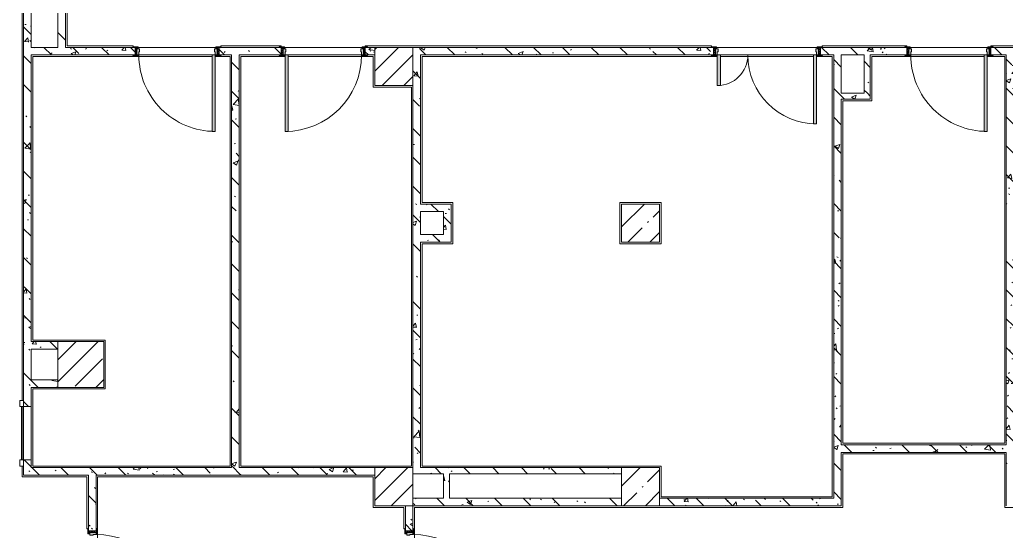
# Model space of a CAD drawing. Header units: millimetres. Extents: x 1322 to 199238, y -8553 to 29000.
# Drawn here: x 137888 to 150808, y 14818 to 21511 of the extents above; entities that cross this region are included whole.
import ezdxf

# ---------------------------------------------------------------- set-up
doc = ezdxf.new("R2010")
doc.units = ezdxf.units.MM
for name, color, linetype, lineweight, true_color in [('A-DOOR-5', 7, 'Continuous', 5, 0xe2e2e2), ('A-DOOR-6', 7, 'Continuous', 5, 0xaaaaaa), ('A-DOOR-FRAM-3', 7, 'Continuous', 5, 0xe2e2e2), ('A-DOOR-FRAM-4', 7, 'Continuous', 5, 0xaaaaaa), ('A-FLOR-2', 7, 'Continuous', 5, 0xaaaaaa), ('I-WALL-5', 7, 'Continuous', 5, 0x787878)]:
    doc.layers.add(name, color=color, linetype=linetype, lineweight=lineweight, true_color=true_color)
doc.layers.add('I-WALL-3', color=7, linetype='Continuous', lineweight=5)
doc.layers.add('S-COLS-1', color=7, linetype='Continuous', lineweight=5)
pattern_1 = [(135, (72227.77, 0), (-377.1708, -377.1708), [533.4, -88.9, 17.78, -88.9]), (135, (72227.77, 376.94), (-377.1708, -377.1708), []), (50, (72227.77, 0), (637.6445, -55.7866), [66.675, -733.425]), (355, (72227.8, 0), (-123.3494, 668.699), [53.34, -586.74]), (100.451, (72280.9, -4.65), (514.299, 612.908), [56.665, -623.315]), (46.184, (72227.8, 177.8), (948.7764, -147.15), [100.012, -1100.137]), (96.636, (72306.8, 165.5), (830.909, 865.997), [84.998, -934.973]), (351.184, (72227.8, 177.8), (830.918, 865.988), [80.01, -880.11]), (21, (72316.67, 133.35), (530.6506, -357.9283), [66.675, -733.425]), (326, (72316.7, 133.35), (216.308, 644.6585), [53.34, -586.74]), (71.451, (72360.9, 103.5), (746.9596, 286.7243), [56.665, -623.315]), (37.5, (72227.77, 0), (10.81053, 295.9426), [16.764, -562.864, 16.764, -578.866, -588.962]), (37.5, (72227.77, 0), (10.81053, 295.9426), [-1175.258, 16.764, -572.198]), (7.5, (72227.77, 0), (233.8692, 350.6318), [16.764, -322.834, 16.764, -549.529, -224.472]), (7.5, (72227.77, 0), (233.8692, 350.6318), [-905.891, 16.764, -207.708]), (327.5, (72029.52, 0), (474.5678, -20.0513), [16.764, -205.486, 16.764, -676.656, -920.115]), (327.5, (72029.52, 0), (474.5678, -20.0513), [-915.67, 16.764, -903.351]), (317.5, (71940.62, 0), (518.4522, 88.9934), [16.764, -272.161, 16.764, -443.738, -653.415]), (317.5, (71940.62, 0), (518.4522, 88.9934), [-749.427, 16.764, -636.651])]
pattern_2 = [(135, (1751.41, 114.685), (-14.14214, -14.14214), []), (225, (1751.41, 114.685), (14.14214, -14.14214), [])]
pattern_3 = [(45, (-371.384, 114.685), (-14.1421, 14.1421), []), (135, (-371.384, 114.685), (-14.1421, -14.1421), [])]

# ---------------------------------------------------------------- blocks, each defined once
blk = doc.blocks.new('BSC_Колонна _Прямоугольная - 600х600-V138-1_10_3_птичка')
at = {"layer": 'S-COLS-1'}
h = blk.add_hatch(dxfattribs=at)
h.set_pattern_fill('FP_63', color=256, style=0, pattern_type=2)
h.set_pattern_definition([(45, (-66460, -17000), (-285.1231, 285.1231), []), (45, (-66174.88, -17000), (-285.1231, 285.1231), [504.031, -100.806, 16.764, -84.042])])
h.paths.add_polyline_path([(288, -300), (300, -300), (300, 300), (-300, 300), (-300, -300)])
for p, q in [((300, 300), (-300, 300)), ((-300, 300), (-300, -300)), ((300, -300), (300, 300)), ((-300, -300), (300, -300))]:
    blk.add_line(p, q, dxfattribs=at)
blk = doc.blocks.new('110_Дверь_СКБ_2Ст - Д-10а_п__ СОШ_Дв_1450x2100h_Горячий цех 2-32185694-1_10_3_птичка')
at = {"layer": 'A-DOOR-5'}
for points in [[(-638, 950), (-638, 50), (-598, 50), (-598, 950)], [(622, 450), (622, 50), (662, 50), (662, 450)]]:
    blk.add_hatch(color=256, dxfattribs=at).paths.add_polyline_path(points)
h = blk.add_hatch(color=256, dxfattribs=at)
h.paths.add_polyline_path([(-663, 50), (-663, -30), (-628, -30), (-628, 10), (-638, 10), (-638, 50), (-648, 50)])
h.paths.add_polyline_path([(662, 50), (662, 10), (652, 10), (652, -30), (687, -30), (687, 50), (672, 50)])
at = {"layer": 'A-DOOR-6'}
h = blk.add_hatch(dxfattribs=at)
h.set_pattern_fill('FP_90', color=256, style=0, pattern_type=2)
h.set_pattern_definition([(135, (1601.41, 114.685), (-14.14214, -14.14214), []), (225, (1601.41, 114.685), (14.14214, -14.14214), [])])
h.paths.add_polyline_path([(712, 50), (687, 50), (687, -50), (712, -50)])
at = {"layer": 'A-DOOR-FRAM-3'}
for points in [[(-688, 58), (-718, 58), (-718, 50), (-648, 50), (-648, 58), (-667, 58)], [(742, 58), (672, 58), (672, 50), (742, 50)], [(-663, -50), (-718, -50), (-718, -58), (-648, -58), (-648, -50)], [(-663, -30), (-663, -50), (-648, -50), (-648, -30)], [(672, -30), (672, -50), (687, -50), (687, -30)], [(672, -50), (672, -58), (742, -58), (737, -50), (687, -50)]]:
    blk.add_hatch(color=256, dxfattribs=at).paths.add_polyline_path(points)
at = {"layer": 'A-DOOR-FRAM-4'}
h = blk.add_hatch(dxfattribs=at)
h.set_pattern_fill('FP_91', color=256, style=0, pattern_type=2)
h.set_pattern_definition([(45, (-521.384, 114.685), (-14.1421, 14.1421), []), (135, (-521.384, 114.685), (-14.1421, -14.1421), [])])
h.paths.add_polyline_path([(-688, 50), (-688, -50), (-663, -50), (-663, 50)])
at = {"layer": 'A-DOOR-6'}
for p, q in [((-638, 950), (-638, 50)), ((-598, 950), (-638, 950)), ((-598, 50), (-598, 950)), ((662, 450), (622, 450)), ((622, 450), (622, 50)), ((662, 50), (662, 450)), ((-638, 50), (-598, 50)), ((622, 50), (662, 50))]:
    blk.add_line(p, q, dxfattribs=at)
for centre, radius, start, end in [((-638, 50), 900, 0, 90), ((662, 50), 400, 90, 180)]:
    blk.add_arc(centre, radius, start, end, dxfattribs=at)
at = {"layer": 'A-DOOR-FRAM-4'}
for p, q in [((-648, 58), (-718, 58)), ((-718, 58), (-718, 50)), ((-718, 50), (-648, 50)), ((-663, 50), (-688, 50)), ((-688, 50), (-688, -50)), ((-638, 50), (-663, 50)), ((-663, 50), (-663, -30)), ((-663, -50), (-663, 50)), ((-648, 50), (-648, 58)), ((-638, 10), (-638, 50)), ((-628, 10), (-638, 10)), ((-628, -30), (-628, 10)), ((662, 10), (652, 10)), ((652, 10), (652, -30)), ((662, 50), (662, 10)), ((687, 50), (662, 50)), ((742, 58), (672, 58)), ((672, 58), (672, 50)), ((672, 50), (742, 50)), ((687, -30), (687, 50)), ((712, 50), (687, 50)), ((687, 50), (687, -50)), ((712, -50), (712, 50)), ((742, 50), (742, 58)), ((-648, -50), (-718, -50)), ((-718, -50), (-718, -58)), ((-718, -58), (-648, -58)), ((-688, -50), (-663, -50)), ((-663, -30), (-628, -30)), ((-648, -30), (-663, -30)), ((-663, -30), (-663, -50)), ((-663, -50), (-648, -50)), ((-648, -50), (-648, -30)), ((-648, -58), (-648, -50)), ((652, -30), (687, -30)), ((687, -30), (672, -30)), ((672, -30), (672, -50)), ((672, -50), (687, -50)), ((742, -50), (672, -50)), ((672, -50), (672, -58)), ((672, -58), (742, -58)), ((687, -50), (687, -30)), ((687, -50), (712, -50)), ((742, -58), (742, -50))]:
    blk.add_line(p, q, dxfattribs=at)
blk = doc.blocks.new('110_Дверь_СКБ_1Ст_Внутренняя1 - Д-11 1100x2100h_кладовые _все__ коридор _между помещениями блока столовой__ моечные _все_-32089444-1_10_3_птичка')
at = {"layer": 'A-DOOR-5'}
h = blk.add_hatch(color=256, dxfattribs=at)
h.paths.add_polyline_path([(512.5, -30), (537.5, -30), (537.5, 50), (512.5, 50), (512.5, 10), (502.5, 10), (502.5, -30)])
h.paths.add_polyline_path([(-477.5, -30), (-477.5, 10), (-487.5, 10), (-487.5, 50), (-512.5, 50), (-512.5, -30), (-487.5, -30)])
at = {"layer": 'A-DOOR-6'}
h = blk.add_hatch(dxfattribs=at)
h.set_pattern_fill('FP_70', color=256, style=0, pattern_type=2)
h.set_pattern_definition(pattern_2)
h.paths.add_polyline_path([(562.5, -50), (562.5, 50), (537.5, 50), (537.5, -50)])
at = {"layer": 'A-DOOR-FRAM-3'}
for points in [[(512.5, 50), (512.5, 1050), (472.5, 1050), (472.5, 50)], [(-512.5, 50), (-497.5, 50), (-497.5, 58), (-567.5, 58), (-567.5, 50), (-537.5, 50)], [(592.5, 50), (592.5, 58), (522.5, 58), (522.5, 50), (562.5, 50)], [(-567.5, -58), (-497.5, -58), (-497.5, -50), (-567.5, -50)], [(-497.5, -50), (-497.5, -30), (-512.5, -30), (-512.5, -50)], [(522.5, -50), (537.5, -50), (537.5, -30), (522.5, -30)], [(592.5, -58), (592.5, -50), (522.5, -50), (522.5, -58), (562.5, -58)]]:
    blk.add_hatch(color=256, dxfattribs=at).paths.add_polyline_path(points)
at = {"layer": 'A-DOOR-FRAM-4'}
h = blk.add_hatch(dxfattribs=at)
h.set_pattern_fill('FP_71', color=256, style=0, pattern_type=2)
h.set_pattern_definition(pattern_3)
h.paths.add_polyline_path([(-537.5, -50), (-512.5, -50), (-512.5, 50), (-537.5, 50)])
at = {"layer": 'A-DOOR-6'}
for p, q in [((512.5, 1050), (472.5, 1050)), ((472.5, 1050), (472.5, 50)), ((512.5, 50), (512.5, 1050)), ((472.5, 50), (512.5, 50))]:
    blk.add_line(p, q, dxfattribs=at)
blk.add_arc((512.5, 50), 1000, 90, 180, dxfattribs=at)
at = {"layer": 'A-DOOR-FRAM-4'}
for p, q in [((-497.5, 58), (-567.5, 58)), ((-567.5, 58), (-567.5, 50)), ((-567.5, 50), (-497.5, 50)), ((-512.5, 50), (-537.5, 50)), ((-537.5, 50), (-537.5, -50)), ((-487.5, 50), (-512.5, 50)), ((-512.5, 50), (-512.5, -30)), ((-512.5, -50), (-512.5, 50)), ((-497.5, 50), (-512.5, 50)), ((-512.5, 50), (-512.5, 49)), ((-512.5, 49), (-497.5, 49)), ((-497.5, 50), (-497.5, 58)), ((-497.5, 49), (-497.5, 50)), ((-487.5, 10), (-487.5, 50)), ((-477.5, 10), (-487.5, 10)), ((-477.5, -30), (-477.5, 10)), ((512.5, 10), (502.5, 10)), ((502.5, 10), (502.5, -30)), ((512.5, 50), (512.5, 10)), ((537.5, 50), (512.5, 50)), ((592.5, 58), (522.5, 58)), ((522.5, 58), (522.5, 50)), ((537.5, 50), (522.5, 50)), ((522.5, 50), (522.5, 49)), ((522.5, 50), (592.5, 50)), ((522.5, 49), (537.5, 49)), ((537.5, -30), (537.5, 50)), ((562.5, 50), (537.5, 50)), ((537.5, 50), (537.5, -50)), ((537.5, 49), (537.5, 50)), ((562.5, -50), (562.5, 50)), ((592.5, 50), (592.5, 58)), ((-497.5, -50), (-567.5, -50)), ((-567.5, -50), (-567.5, -58)), ((-567.5, -58), (-497.5, -58)), ((-537.5, -50), (-512.5, -50)), ((-512.5, -30), (-477.5, -30)), ((-497.5, -30), (-512.5, -30)), ((-512.5, -30), (-512.5, -50)), ((-512.5, -50), (-497.5, -50)), ((-497.5, -50), (-497.5, -30)), ((-497.5, -58), (-497.5, -50)), ((502.5, -30), (537.5, -30)), ((537.5, -30), (522.5, -30)), ((522.5, -30), (522.5, -50)), ((522.5, -50), (537.5, -50)), ((592.5, -50), (522.5, -50)), ((522.5, -50), (522.5, -58)), ((522.5, -58), (592.5, -58)), ((537.5, -50), (537.5, -30)), ((537.5, -50), (562.5, -50)), ((592.5, -58), (592.5, -50))]:
    blk.add_line(p, q, dxfattribs=at)
blk = doc.blocks.new('110_Дверь_СКБ_1Ст_Внутренняя1 - Д-11п 1100x2100h_кладовые _все__ коридор _между помещениями блока столовой__ моечные _все_ 2-V160-1_10_3_птичка')
at = {"layer": 'A-DOOR-5'}
h = blk.add_hatch(color=256, dxfattribs=at)
h.paths.add_polyline_path([(512.5, 50), (512.5, 10), (502.5, 10), (502.5, -30), (537.5, -30), (537.5, 50), (522.5, 50)])
h.paths.add_polyline_path([(-497.5, 50), (-512.5, 50), (-512.5, -30), (-477.5, -30), (-477.5, 10), (-487.5, 10), (-487.5, 50)])
at = {"layer": 'A-DOOR-6'}
h = blk.add_hatch(dxfattribs=at)
h.set_pattern_fill('FP_70', color=256, style=0, pattern_type=2)
h.set_pattern_definition(pattern_2)
h.paths.add_polyline_path([(537.5, 50), (537.5, -50), (562.5, -50), (562.5, 50)])
at = {"layer": 'A-DOOR-FRAM-3'}
for points in [[(-487.5, 1050), (-487.5, 50), (-447.5, 50), (-447.5, 1050)], [(-537.5, 58), (-567.5, 58), (-567.5, 50), (-497.5, 50), (-497.5, 58), (-517.5, 58)], [(592.5, 58), (522.5, 58), (522.5, 50), (592.5, 50)], [(-537.5, -50), (-567.5, -50), (-567.5, -58), (-497.5, -58), (-497.5, -50), (-513.9, -50)], [(-512.5, -30), (-512.5, -50), (-497.5, -50), (-497.5, -30)], [(537.5, -30), (522.5, -30), (522.5, -50), (537.5, -50)], [(562.5, -50), (522.5, -55.2), (522.5, -58), (592.5, -58), (592.5, -50)]]:
    blk.add_hatch(color=256, dxfattribs=at).paths.add_polyline_path(points)
at = {"layer": 'A-DOOR-FRAM-4'}
h = blk.add_hatch(dxfattribs=at)
h.set_pattern_fill('FP_71', color=256, style=0, pattern_type=2)
h.set_pattern_definition(pattern_3)
h.paths.add_polyline_path([(-512.5, 50), (-537.5, 50), (-537.5, -50), (-512.5, -48.8)])
at = {"layer": 'A-DOOR-6'}
for p, q in [((-487.5, 1050), (-487.5, 50)), ((-447.5, 1050), (-487.5, 1050)), ((-447.5, 50), (-447.5, 1050)), ((-487.5, 50), (-447.5, 50))]:
    blk.add_line(p, q, dxfattribs=at)
blk.add_arc((-487.5, 50), 1000, 360, 90, dxfattribs=at)
at = {"layer": 'A-DOOR-FRAM-4'}
for p, q in [((-497.5, 58), (-567.5, 58)), ((-567.5, 58), (-567.5, 50)), ((-567.5, 50), (-497.5, 50)), ((-512.5, 50), (-537.5, 50)), ((-537.5, 50), (-537.5, -50)), ((-487.5, 50), (-512.5, 50)), ((-512.5, 50), (-512.5, -30)), ((-512.5, -50), (-512.5, 50)), ((-497.5, 50), (-512.5, 50)), ((-512.5, 50), (-512.5, 49)), ((-512.5, 49), (-497.5, 49)), ((-497.5, 50), (-497.5, 58)), ((-497.5, 49), (-497.5, 50)), ((-487.5, 10), (-487.5, 50)), ((-477.5, 10), (-487.5, 10)), ((-477.5, -30), (-477.5, 10)), ((512.5, 10), (502.5, 10)), ((502.5, 10), (502.5, -30)), ((512.5, 50), (512.5, 10)), ((537.5, 50), (512.5, 50)), ((592.5, 58), (522.5, 58)), ((522.5, 58), (522.5, 50)), ((537.5, 50), (522.5, 50)), ((522.5, 50), (522.5, 49)), ((522.5, 50), (592.5, 50)), ((522.5, 49), (537.5, 49)), ((537.5, -30), (537.5, 50)), ((562.5, 50), (537.5, 50)), ((537.5, 50), (537.5, -50)), ((537.5, 49), (537.5, 50)), ((562.5, -50), (562.5, 50)), ((592.5, 50), (592.5, 58)), ((-497.5, -50), (-567.5, -50)), ((-567.5, -50), (-567.5, -58)), ((-567.5, -58), (-497.5, -58)), ((-537.5, -50), (-512.5, -50)), ((-512.5, -30), (-477.5, -30)), ((-497.5, -30), (-512.5, -30)), ((-512.5, -30), (-512.5, -50)), ((-512.5, -50), (-497.5, -50)), ((-497.5, -50), (-497.5, -30)), ((-497.5, -58), (-497.5, -50)), ((502.5, -30), (537.5, -30)), ((537.5, -30), (522.5, -30)), ((522.5, -30), (522.5, -50)), ((522.5, -50), (537.5, -50)), ((592.5, -50), (522.5, -50)), ((522.5, -50), (522.5, -58)), ((522.5, -58), (592.5, -58)), ((537.5, -50), (537.5, -30)), ((537.5, -50), (562.5, -50)), ((592.5, -58), (592.5, -50))]:
    blk.add_line(p, q, dxfattribs=at)
blk = doc.blocks.new('110_Дверь_СКБ_1Ст_Внутренняя1 - Д-11п 1100x2100h_кладовые _все__ коридор _между помещениями блока столовой__ моечные _все_ 2-V190-1_10_3_птичка')
at = {"layer": 'A-DOOR-5'}
h = blk.add_hatch(color=256, dxfattribs=at)
h.paths.add_polyline_path([(512.5, 50), (512.5, 10), (502.5, 10), (502.5, -30), (537.5, -30), (537.5, 50), (522.5, 50)])
h.paths.add_polyline_path([(-497.5, 50), (-512.5, 50), (-512.5, -30), (-477.5, -30), (-477.5, 10), (-487.5, 10), (-487.5, 50)])
at = {"layer": 'A-DOOR-6'}
h = blk.add_hatch(dxfattribs=at)
h.set_pattern_fill('FP_70', color=256, style=0, pattern_type=2)
h.set_pattern_definition(pattern_2)
h.paths.add_polyline_path([(537.5, 50), (537.5, -50), (562.5, -50), (558.5, 50)])
at = {"layer": 'A-DOOR-FRAM-3'}
for points in [[(-477.5, 1050), (-487.5, 1050), (-487.5, 50), (-447.5, 50), (-447.5, 1050)], [(-517.5, 58), (-567.5, 58), (-562.5, 50), (-497.5, 50), (-497.5, 58), (-512.5, 58)], [(592.5, 58), (522.5, 58), (522.5, 50), (592.5, 50)], [(-567.5, -50), (-562.5, -58), (-497.5, -58), (-497.5, -50), (-562.5, -50)], [(-512.5, -30), (-512.5, -50), (-497.5, -50), (-497.5, -30)], [(537.5, -30), (522.5, -30), (522.5, -50), (537.5, -50)], [(562.5, -50), (522.5, -50), (522.5, -58), (592.5, -58), (587.5, -50), (582.7, -50)]]:
    blk.add_hatch(color=256, dxfattribs=at).paths.add_polyline_path(points)
at = {"layer": 'A-DOOR-FRAM-4'}
h = blk.add_hatch(dxfattribs=at)
h.set_pattern_fill('FP_71', color=256, style=0, pattern_type=2)
h.set_pattern_definition(pattern_3)
h.paths.add_polyline_path([(-512.5, 50), (-537.5, 50), (-537.5, -50), (-512.5, -50)])
at = {"layer": 'A-DOOR-6'}
for p, q in [((-487.5, 1050), (-487.5, 50)), ((-447.5, 1050), (-487.5, 1050)), ((-447.5, 50), (-447.5, 1050)), ((-487.5, 50), (-447.5, 50))]:
    blk.add_line(p, q, dxfattribs=at)
blk.add_arc((-487.5, 50), 1000, 360, 90, dxfattribs=at)
at = {"layer": 'A-DOOR-FRAM-4'}
for p, q in [((-497.5, 58), (-567.5, 58)), ((-567.5, 58), (-567.5, 50)), ((-567.5, 50), (-497.5, 50)), ((-512.5, 50), (-537.5, 50)), ((-537.5, 50), (-537.5, -50)), ((-487.5, 50), (-512.5, 50)), ((-512.5, 50), (-512.5, -30)), ((-512.5, -50), (-512.5, 50)), ((-497.5, 50), (-512.5, 50)), ((-512.5, 50), (-512.5, 49)), ((-512.5, 49), (-497.5, 49)), ((-497.5, 50), (-497.5, 58)), ((-497.5, 49), (-497.5, 50)), ((-487.5, 10), (-487.5, 50)), ((-477.5, 10), (-487.5, 10)), ((-477.5, -30), (-477.5, 10)), ((512.5, 10), (502.5, 10)), ((502.5, 10), (502.5, -30)), ((512.5, 50), (512.5, 10)), ((537.5, 50), (512.5, 50)), ((592.5, 58), (522.5, 58)), ((522.5, 58), (522.5, 50)), ((537.5, 50), (522.5, 50)), ((522.5, 50), (522.5, 49)), ((522.5, 50), (592.5, 50)), ((522.5, 49), (537.5, 49)), ((537.5, -30), (537.5, 50)), ((562.5, 50), (537.5, 50)), ((537.5, 50), (537.5, -50)), ((537.5, 49), (537.5, 50)), ((562.5, -50), (562.5, 50)), ((592.5, 50), (592.5, 58)), ((-497.5, -50), (-567.5, -50)), ((-567.5, -50), (-567.5, -58)), ((-567.5, -58), (-497.5, -58)), ((-537.5, -50), (-512.5, -50)), ((-512.5, -30), (-477.5, -30)), ((-497.5, -30), (-512.5, -30)), ((-512.5, -30), (-512.5, -50)), ((-512.5, -50), (-497.5, -50)), ((-497.5, -50), (-497.5, -30)), ((-497.5, -58), (-497.5, -50)), ((502.5, -30), (537.5, -30)), ((537.5, -30), (522.5, -30)), ((522.5, -30), (522.5, -50)), ((522.5, -50), (537.5, -50)), ((592.5, -50), (522.5, -50)), ((522.5, -50), (522.5, -58)), ((522.5, -58), (592.5, -58)), ((537.5, -50), (537.5, -30)), ((537.5, -50), (562.5, -50)), ((592.5, -58), (592.5, -50))]:
    blk.add_line(p, q, dxfattribs=at)
blk = doc.blocks.new('BSC_Колонна _Прямоугольная - 500х500-V198-1_10_3_птичка')
at = {"layer": 'S-COLS-1'}
h = blk.add_hatch(dxfattribs=at)
h.set_pattern_fill('FP_116', color=256, style=0, pattern_type=2)
h.set_pattern_definition([(45, (-70560, -15400), (-285.1231, 285.1231), []), (45, (-70274.88, -15400), (-285.1231, 285.1231), [504.031, -100.806, 16.764, -84.042])])
h.paths.add_polyline_path([(-250, -250), (250, -250), (250, 250), (-250, 250), (-250, 130)])
for p, q in [((250, 250), (-250, 250)), ((-250, 250), (-250, -250)), ((250, -250), (250, 250)), ((-250, -250), (250, -250))]:
    blk.add_line(p, q, dxfattribs=at)
blk = doc.blocks.new('BSC_Колонна _Прямоугольная - 500х500-V199-1_10_3_птичка')
at = {"layer": 'S-COLS-1'}
h = blk.add_hatch(dxfattribs=at)
h.set_pattern_fill('FP_117', color=256, style=0, pattern_type=2)
h.set_pattern_definition([(45, (-73790, -15400), (-285.1231, 285.1231), []), (45, (-73504.88, -15400), (-285.1231, 285.1231), [504.031, -100.806, 16.764, -84.042])])
h.paths.add_polyline_path([(250, -250), (250, 250), (-250, 250), (-250, -250)])
for p, q in [((250, 250), (-250, 250)), ((-250, 250), (-250, -250)), ((250, -250), (250, 250)), ((-250, -250), (250, -250))]:
    blk.add_line(p, q, dxfattribs=at)
blk = doc.blocks.new('BSC_Колонна _Прямоугольная - 500х500-V216-1_10_3_птичка')
at = {"layer": 'S-COLS-1'}
h = blk.add_hatch(dxfattribs=at)
h.set_pattern_fill('FP_130', color=256, style=0, pattern_type=2)
h.set_pattern_definition([(45, (-70560, -20900), (-285.1231, 285.1231), []), (45, (-70274.88, -20900), (-285.1231, 285.1231), [504.031, -100.806, 16.764, -84.042])])
h.paths.add_polyline_path([(-250, -250), (250, -250), (250, 250), (-250, 250), (-250, 130)])
for p, q in [((250, 250), (-250, 250)), ((-250, 250), (-250, -250)), ((250, -250), (250, 250)), ((-250, -250), (250, -250))]:
    blk.add_line(p, q, dxfattribs=at)
blk = doc.blocks.new('BSC_Колонна _Прямоугольная - 500х500-V218-1_10_3_птичка')
at = {"layer": 'S-COLS-1'}
h = blk.add_hatch(dxfattribs=at)
h.set_pattern_fill('FP_131', color=256, style=0, pattern_type=2)
h.set_pattern_definition([(45, (-73790, -18850), (-285.1231, 285.1231), []), (45, (-73504.88, -18850), (-285.1231, 285.1231), [504.031, -100.806, 16.764, -84.042])])
h.paths.add_polyline_path([(250, -250), (247, 250), (-250, 250), (-250, -250)])
for p, q in [((250, 250), (-250, 250)), ((-250, 250), (-250, -250)), ((250, -250), (250, 250)), ((-250, -250), (250, -250))]:
    blk.add_line(p, q, dxfattribs=at)
blk = doc.blocks.new('Штора противопожарная_Рен - ШТ_700х700-22567375-1_10_3_птичка')
at = {"layer": 'A-DOOR-6'}
for p, q in [((-430, 100), (-350, 100)), ((-430, 50), (-430, 100)), ((-350, 50), (-430, 50)), ((-350, 100), (-350, 50)), ((-350, 78), (350, 78)), ((-350, 73), (-350, 78)), ((350, 73), (-350, 73)), ((350, 100), (430, 100)), ((350, 50), (350, 100)), ((350, 78), (350, 73)), ((430, 50), (350, 50)), ((430, 100), (430, 50))]:
    blk.add_line(p, q, dxfattribs=at)
blk = doc.blocks.new('110_Дверь_СКБ_1Ст_Внутренняя1 - Д-12 EIW 1100x2100h_кладовые _все__ коридор _между помещениями блока столовой__ моечные _все_-32933558-1_10_3_птичка')
at = {"layer": 'A-DOOR-5'}
h = blk.add_hatch(color=256, dxfattribs=at)
h.paths.add_polyline_path([(537.5, -30), (537.5, 50), (512.5, 50), (512.5, 10), (502.5, 10), (502.5, -30), (512.5, -30)])
h.paths.add_polyline_path([(-477.5, -6), (-477.5, 10), (-487.5, 10), (-487.5, 50), (-512.5, 50), (-512.5, -30), (-477.5, -30)])
at = {"layer": 'A-DOOR-6'}
h = blk.add_hatch(dxfattribs=at)
h.set_pattern_fill('FP_70', color=256, style=0, pattern_type=2)
h.set_pattern_definition(pattern_2)
h.paths.add_polyline_path([(562.5, 50), (537.5, 50), (537.5, -50), (562.5, -50)])
at = {"layer": 'A-DOOR-FRAM-3'}
for points in [[(512.5, 863.5), (512.5, 1050), (472.5, 1050), (472.5, 50), (512.5, 50), (512.5, 645.8)], [(-497.5, 58), (-567.5, 58), (-562.5, 50), (-497.5, 50)], [(592.5, 58), (522.5, 58), (522.5, 50), (592.5, 50)], [(-497.5, -58), (-497.5, -50), (-567.5, -50), (-562.5, -58), (-512.5, -58)], [(-497.5, -30), (-512.5, -30), (-512.5, -50), (-497.5, -50)], [(537.5, -30), (522.5, -30), (522.5, -50), (537.5, -50)], [(592.5, -58), (587.5, -50), (522.5, -50), (522.5, -58), (587.5, -58)]]:
    blk.add_hatch(color=256, dxfattribs=at).paths.add_polyline_path(points)
at = {"layer": 'A-DOOR-FRAM-4'}
h = blk.add_hatch(dxfattribs=at)
h.set_pattern_fill('FP_71', color=256, style=0, pattern_type=2)
h.set_pattern_definition(pattern_3)
h.paths.add_polyline_path([(-512.5, 50), (-537.5, 50), (-537.5, -50), (-512.5, -50)])
at = {"layer": 'A-DOOR-6'}
for p, q in [((512.5, 1050), (472.5, 1050)), ((472.5, 1050), (472.5, 50)), ((512.5, 50), (512.5, 1050)), ((472.5, 50), (512.5, 50))]:
    blk.add_line(p, q, dxfattribs=at)
blk.add_arc((512.5, 50), 1000, 90, 180, dxfattribs=at)
at = {"layer": 'A-DOOR-FRAM-4'}
for p, q in [((-497.5, 58), (-567.5, 58)), ((-567.5, 58), (-567.5, 50)), ((-567.5, 50), (-497.5, 50)), ((-512.5, 50), (-537.5, 50)), ((-537.5, 50), (-537.5, -50)), ((-487.5, 50), (-512.5, 50)), ((-512.5, 50), (-512.5, -30)), ((-512.5, -50), (-512.5, 50)), ((-497.5, 50), (-512.5, 50)), ((-512.5, 50), (-512.5, 49)), ((-512.5, 49), (-497.5, 49)), ((-497.5, 50), (-497.5, 58)), ((-497.5, 49), (-497.5, 50)), ((-487.5, 10), (-487.5, 50)), ((-477.5, 10), (-487.5, 10)), ((-477.5, -30), (-477.5, 10)), ((512.5, 10), (502.5, 10)), ((502.5, 10), (502.5, -30)), ((512.5, 50), (512.5, 10)), ((537.5, 50), (512.5, 50)), ((592.5, 58), (522.5, 58)), ((522.5, 58), (522.5, 50)), ((537.5, 50), (522.5, 50)), ((522.5, 50), (522.5, 49)), ((522.5, 50), (592.5, 50)), ((522.5, 49), (537.5, 49)), ((537.5, -30), (537.5, 50)), ((562.5, 50), (537.5, 50)), ((537.5, 50), (537.5, -50)), ((537.5, 49), (537.5, 50)), ((562.5, -50), (562.5, 50)), ((592.5, 50), (592.5, 58)), ((-497.5, -50), (-567.5, -50)), ((-567.5, -50), (-567.5, -58)), ((-567.5, -58), (-497.5, -58)), ((-537.5, -50), (-512.5, -50)), ((-512.5, -30), (-477.5, -30)), ((-497.5, -30), (-512.5, -30)), ((-512.5, -30), (-512.5, -50)), ((-512.5, -50), (-497.5, -50)), ((-497.5, -50), (-497.5, -30)), ((-497.5, -58), (-497.5, -50)), ((502.5, -30), (537.5, -30)), ((537.5, -30), (522.5, -30)), ((522.5, -30), (522.5, -50)), ((522.5, -50), (537.5, -50)), ((592.5, -50), (522.5, -50)), ((522.5, -50), (522.5, -58)), ((522.5, -58), (592.5, -58)), ((537.5, -50), (537.5, -30)), ((537.5, -50), (562.5, -50)), ((592.5, -58), (592.5, -50))]:
    blk.add_line(p, q, dxfattribs=at)
blk = doc.blocks.new('110_Дверь_СКБ_1Ст_Внутренняя1 - Д-11 1100x2100h_кладовые _все__ коридор _между помещениями блока столовой__ моечные _все_-V266-1_10_3_птичка')
at = {"layer": 'A-DOOR-5'}
h = blk.add_hatch(color=256, dxfattribs=at)
h.paths.add_polyline_path([(512, 50), (512, 10), (502, 10), (502, -30), (537, -30), (537, 50)])
h.paths.add_polyline_path([(-498, 50), (-513, 50), (-513, -30), (-478, -30), (-478, 10), (-488, 10), (-488, 50)])
at = {"layer": 'A-DOOR-6'}
h = blk.add_hatch(dxfattribs=at)
h.set_pattern_fill('FP_70', color=256, style=0, pattern_type=2)
h.set_pattern_definition(pattern_2)
h.paths.add_polyline_path([(537, 50), (537, -50), (562, -50), (562, 50)])
at = {"layer": 'A-DOOR-FRAM-3'}
for points in [[(512, 1050), (472, 1050), (472, 50), (512, 50), (512, 908)], [(-538, 58), (-568, 58), (-562, 50), (-498, 50), (-498, 58), (-535, 58)], [(537, 58), (522, 58), (522, 50), (592, 50), (592, 58), (543, 58)], [(-498, -50), (-568, -50), (-562, -58), (-498, -56)], [(-498, -30), (-513, -30), (-513, -50), (-498, -50)], [(522, -30), (522, -50), (537, -50), (537, -30)], [(562, -50), (522, -50), (522, -58), (592, -58), (592, -50)]]:
    blk.add_hatch(color=256, dxfattribs=at).paths.add_polyline_path(points)
at = {"layer": 'A-DOOR-FRAM-4'}
h = blk.add_hatch(dxfattribs=at)
h.set_pattern_fill('FP_71', color=256, style=0, pattern_type=2)
h.set_pattern_definition(pattern_3)
h.paths.add_polyline_path([(-513, 50), (-538, 50), (-537, -50), (-513, -50)])
at = {"layer": 'A-DOOR-6'}
for p, q in [((472, 1050), (472, 50)), ((512, 1050), (472, 1050)), ((512, 50), (512, 1050)), ((472, 50), (512, 50))]:
    blk.add_line(p, q, dxfattribs=at)
blk.add_arc((512, 50), 1000, 90, 180, dxfattribs=at)
at = {"layer": 'A-DOOR-FRAM-4'}
for p, q in [((-498, 58), (-568, 58)), ((-568, 58), (-568, 50)), ((-568, 50), (-498, 50)), ((-513, 50), (-538, 50)), ((-538, 50), (-538, -50)), ((-488, 50), (-513, 50)), ((-513, 50), (-513, -30)), ((-513, -50), (-513, 50)), ((-498, 50), (-513, 50)), ((-513, 50), (-513, 49)), ((-513, 49), (-498, 49)), ((-498, 50), (-498, 58)), ((-498, 49), (-498, 50)), ((-488, 10), (-488, 50)), ((-478, 10), (-488, 10)), ((-478, -30), (-478, 10)), ((512, 10), (502, 10)), ((502, 10), (502, -30)), ((512, 50), (512, 10)), ((537, 50), (512, 50)), ((592, 58), (522, 58)), ((522, 58), (522, 50)), ((537, 50), (522, 50)), ((522, 50), (522, 49)), ((522, 50), (592, 50)), ((522, 49), (537, 49)), ((537, -30), (537, 50)), ((562, 50), (537, 50)), ((537, 50), (537, -50)), ((537, 49), (537, 50)), ((562, -50), (562, 50)), ((592, 50), (592, 58)), ((-498, -50), (-568, -50)), ((-568, -50), (-568, -58)), ((-568, -58), (-498, -58)), ((-538, -50), (-513, -50)), ((-513, -30), (-478, -30)), ((-498, -30), (-513, -30)), ((-513, -30), (-513, -50)), ((-513, -50), (-498, -50)), ((-498, -50), (-498, -30)), ((-498, -58), (-498, -50)), ((502, -30), (537, -30)), ((537, -30), (522, -30)), ((522, -30), (522, -50)), ((522, -50), (537, -50)), ((592, -50), (522, -50)), ((522, -50), (522, -58)), ((522, -58), (592, -58)), ((537, -50), (537, -30)), ((537, -50), (562, -50)), ((592, -58), (592, -50))]:
    blk.add_line(p, q, dxfattribs=at)

msp = doc.modelspace()

# ---------------------------------------------------------------- hatches: boundary and pattern name
at = {"layer": 'I-WALL-5'}
h = msp.add_hatch(dxfattribs=at)
h.set_pattern_fill('FP_65', color=256, style=0, pattern_type=2)
h.set_pattern_definition(pattern_1)
h.paths.add_polyline_path([(137937.8, 15550), (138037.8, 15550), (138037.8, 15750), (137937.8, 15750), (137937.8, 15593.2)])
h.paths.add_polyline_path([(138037.8, 16450), (138037.8, 22800), (137937.8, 22800), (137937.8, 16450)])
h = msp.add_hatch(dxfattribs=at)
h.set_pattern_fill('FP_65', color=256, style=0, pattern_type=2)
h.set_pattern_definition(pattern_1)
h.paths.add_polyline_path([(138487.8, 21150), (138487.8, 22700), (138387.8, 22700), (138387.8, 21150)])
h = msp.add_hatch(dxfattribs=at)
h.set_pattern_fill('FP_65', color=256, style=0, pattern_type=2)
h.set_pattern_definition(pattern_1)
h.paths.add_polyline_path([(139007.8, 21050), (139397.8, 21050), (139397.8, 21150), (138037.8, 21150), (138037.8, 21050), (138507.8, 21050)])
h = msp.add_hatch(dxfattribs=at)
h.set_pattern_fill('FP_65', color=256, style=0, pattern_type=2)
h.set_pattern_definition(pattern_1)
h.paths.add_polyline_path([(141282.8, 21050), (141312.8, 21050), (141312.8, 21150), (140497.8, 21150), (140497.8, 21050), (140782.8, 21050)])
h.paths.add_polyline_path([(149507.6, 21050), (149507.6, 21150), (148372.6, 21150), (148372.6, 21050), (149477.6, 21050)])
h.paths.add_polyline_path([(150787.6, 21050), (150807.6, 21050), (150807.6, 21150), (150607.6, 21150), (150607.6, 21050), (150689.4, 21050)])
h.paths.add_polyline_path([(143037.8, 21050), (146972.6, 21050), (146972.6, 21150), (143037.8, 21150), (143037.8, 21063.8)])
h.paths.add_polyline_path([(142537.8, 21050), (142537.8, 21150), (142412.8, 21150), (142412.8, 21050), (142517.8, 21050)])
h = msp.add_hatch(dxfattribs=at)
h.set_pattern_fill('FP_65', color=256, style=0, pattern_type=2)
h.set_pattern_definition(pattern_1)
h.paths.add_polyline_path([(150807.6, 15150), (150807.8, 15150.8), (150807.8, 15650), (150907.6, 15650), (150907.6, 18600), (150807.8, 18600), (150807.8, 19100), (150907.6, 19100), (150907.6, 21150), (150807.6, 21150), (150807.6, 15325.4)])
h = msp.add_hatch(dxfattribs=at)
h.set_pattern_fill('FP_65', color=256, style=0, pattern_type=2)
h.set_pattern_definition(pattern_1)
h.paths.add_polyline_path([(140762.8, 15650), (140762.8, 21050), (140662.8, 21050), (140662.8, 15650), (140675.1, 15650)])
h = msp.add_hatch(dxfattribs=at)
h.set_pattern_fill('FP_65', color=256, style=0, pattern_type=2)
h.set_pattern_definition(pattern_1)
h.paths.add_polyline_path([(143137.8, 15570), (143137.8, 21050), (143037.8, 21050), (143037.8, 15570), (143057.8, 15570)])
h = msp.add_hatch(dxfattribs=at)
h.set_pattern_fill('FP_65', color=256, style=0, pattern_type=2)
h.set_pattern_definition(pattern_1)
h.paths.add_polyline_path([(148647.6, 15150), (148647.6, 21050), (148547.6, 21047.1), (148547.6, 15150)])
h = msp.add_hatch(dxfattribs=at)
h.set_pattern_fill('FP_65', color=256, style=0, pattern_type=2)
h.set_pattern_definition(pattern_1)
h.paths.add_polyline_path([(148947.3, 20550), (149027.3, 20550), (149027.3, 21050), (148947.3, 21050), (148947.3, 21030)])
h = msp.add_hatch(dxfattribs=at)
h.set_pattern_fill('FP_65', color=256, style=0, pattern_type=2)
h.set_pattern_definition(pattern_1)
h.paths.add_polyline_path([(149027.3, 20470), (149027.3, 20550), (148647.6, 20550), (148647.6, 20470), (148947.3, 20470)])
h = msp.add_hatch(dxfattribs=at)
h.set_pattern_fill('FP_65', color=256, style=0, pattern_type=2)
h.set_pattern_definition(pattern_1)
h.paths.add_polyline_path([(143437.8, 19000), (143437.8, 19100), (143137.8, 19100), (143142.9, 19000), (143157.8, 19000)])
h = msp.add_hatch(dxfattribs=at)
h.set_pattern_fill('FP_65', color=256, style=0, pattern_type=2)
h.set_pattern_definition(pattern_1)
h.paths.add_polyline_path([(143537.8, 18700), (143537.8, 19100), (143437.8, 19100), (143437.8, 18700)])
h = msp.add_hatch(dxfattribs=at)
h.set_pattern_fill('FP_65', color=256, style=0, pattern_type=2)
h.set_pattern_definition(pattern_1)
h.paths.add_polyline_path([(143537.8, 18600), (143537.8, 18700), (143137.8, 18700), (143142, 18600), (143157.8, 18600)])
h = msp.add_hatch(dxfattribs=at)
h.set_pattern_fill('FP_65', color=256, style=0, pattern_type=2)
h.set_pattern_definition(pattern_1)
h.paths.add_polyline_path([(138037.8, 17200), (138387.8, 17200), (138387.8, 17300), (138037.8, 17300), (138037.8, 17290)])
h = msp.add_hatch(dxfattribs=at)
h.set_pattern_fill('FP_65', color=256, style=0, pattern_type=2)
h.set_pattern_definition(pattern_1)
h.paths.add_polyline_path([(138387.8, 16700), (138387.8, 16800), (138037.8, 16800), (138037.8, 16700), (138057.8, 16700)])
h = msp.add_hatch(dxfattribs=at)
h.set_pattern_fill('FP_65', color=256, style=0, pattern_type=2)
h.set_pattern_definition(pattern_1)
h.paths.add_polyline_path([(150805.1, 15850), (150807.6, 15850), (150807.6, 15950), (148647.6, 15950), (148647.6, 15850), (150787.8, 15850)])
h = msp.add_hatch(dxfattribs=at)
h.set_pattern_fill('FP_65', color=256, style=0, pattern_type=2)
h.set_pattern_definition(pattern_1)
h.paths.add_polyline_path([(139337.8, 15550), (140762.8, 15550), (140762.8, 15650), (138037.8, 15650), (138037.8, 15550), (139043.5, 15550)])
h = msp.add_hatch(dxfattribs=at)
h.set_pattern_fill('FP_65', color=256, style=0, pattern_type=2)
h.set_pattern_definition(pattern_1)
h.paths.add_polyline_path([(140762.8, 15550), (142537.8, 15550), (142537.8, 15650), (140762.8, 15650), (140762.8, 15593.2)])
h = msp.add_hatch(dxfattribs=at)
h.set_pattern_fill('FP_65', color=256, style=0, pattern_type=2)
h.set_pattern_definition(pattern_1)
h.paths.add_polyline_path([(143137.8, 15570), (145767.8, 15570), (145767.8, 15650), (143137.8, 15650), (143137.8, 15593.2)])
h = msp.add_hatch(dxfattribs=at)
h.set_pattern_fill('FP_65', color=256, style=0, pattern_type=2)
h.set_pattern_definition(pattern_1)
h.paths.add_polyline_path([(138887.8, 13600), (138887.8, 13725), (138787.8, 13725), (138787.8, 13600)])
h.paths.add_polyline_path([(138787.8, 14825), (138887.8, 14825), (138887.8, 15550), (138787.8, 15550), (138787.8, 14850)])
h = msp.add_hatch(dxfattribs=at)
h.set_pattern_fill('FP_65', color=256, style=0, pattern_type=2)
h.set_pattern_definition(pattern_1)
h.paths.add_polyline_path([(143437.8, 15250), (143517.8, 15250), (143517.8, 15570), (143437.8, 15567.2), (143437.8, 15428.6)])
h = msp.add_hatch(dxfattribs=at)
h.set_pattern_fill('FP_65', color=256, style=0, pattern_type=2)
h.set_pattern_definition(pattern_1)
h.paths.add_polyline_path([(148527.6, 15150), (148547.6, 15150), (148547.6, 15250), (146267.8, 15250), (146267.8, 15150), (147327.9, 15150)])
h.paths.add_polyline_path([(143057.8, 15150), (145767.8, 15150), (145767.8, 15250), (143037.8, 15250), (143037.8, 15150)])
h = msp.add_hatch(dxfattribs=at)
h.set_pattern_fill('FP_65', color=256, style=0, pattern_type=2)
h.set_pattern_definition(pattern_1)
h.paths.add_polyline_path([(142983.5, 13600), (143037.8, 13600), (143037.8, 13725), (142937.8, 13725), (142937.8, 13600), (142957.8, 13600)])
h.paths.add_polyline_path([(143037.8, 14825), (143037.8, 15150), (142937.8, 15150), (142937.8, 14825)])

# ---------------------------------------------------------------- linework, layer by layer
at = {"layer": 'A-FLOR-2'}
for p, q in [((137917.8, 16530), (137917.8, 22820)), ((138507.8, 22680), (138507.8, 21170)), ((138507.8, 21170), (139372.8, 21170)), ((139372.8, 21170), (139372.8, 21158)), ((140522.8, 21158), (140522.8, 21170)), ((140522.8, 21170), (141312.8, 21170)), ((141312.8, 21170), (141312.8, 21158)), ((142412.8, 21158), (142412.8, 21170)), ((142412.8, 21170), (146947.6, 21170)), ((146947.6, 21170), (146947.6, 21158)), ((148396.6, 21158), (148396.6, 21170)), ((148396.6, 21170), (149507.6, 21170)), ((149507.6, 21170), (149507.6, 21158)), ((150607.6, 21158), (150607.6, 21170)), ((150607.6, 21170), (150927.6, 21170)), ((140407.8, 21030), (138057.8, 21030)), ((138057.8, 21030), (138057.8, 17320)), ((139372.8, 21042), (139372.8, 21030)), ((140642.8, 21030), (140447.8, 21030)), ((140522.8, 21030), (140522.8, 21042)), ((140642.8, 15670), (140642.8, 21030)), ((141362.8, 21030), (140782.8, 21030)), ((140782.8, 21030), (140782.8, 15670)), ((141312.8, 21042), (141312.8, 21030)), ((142517.8, 21030), (141402.8, 21030)), ((142412.8, 21030), (142412.8, 21042)), ((142517.8, 20630), (142517.8, 21030)), ((147022.6, 21030), (143157.8, 21030)), ((143157.8, 21030), (143157.8, 19120)), ((146947.6, 21042), (146947.6, 21030)), ((147062.6, 21030), (148282.6, 21030)), ((148527.6, 21030), (148322.6, 21030)), ((148396.6, 21030), (148396.6, 21042)), ((148527.6, 15270), (148527.6, 21030)), ((150517.6, 21030), (149047.3, 21030)), ((149047.3, 21030), (149047.3, 20450)), ((149507.6, 21042), (149507.6, 21030)), ((150787.6, 21030), (150557.6, 21030)), ((150607.6, 21030), (150607.6, 21042)), ((150787.6, 15970), (150787.6, 21030)), ((143017.8, 20630), (142517.8, 20630)), ((143017.8, 15670), (143017.8, 20630)), ((149047.3, 20450), (148667.6, 20450)), ((148667.6, 20450), (148667.6, 15970)), ((143157.8, 19120), (143557.8, 19120)), ((143557.8, 19120), (143557.8, 18580)), ((145747.8, 18580), (145747.8, 19120)), ((145747.8, 19120), (146287.8, 19120)), ((146287.8, 19120), (146287.8, 18580)), ((143557.8, 18580), (143157.8, 18580)), ((143157.8, 18580), (143157.8, 15670)), ((146287.8, 18580), (145747.8, 18580)), ((138057.8, 17320), (139007.8, 17320)), ((139007.8, 17320), (139007.8, 16680)), ((139007.8, 16680), (138057.8, 16680)), ((138057.8, 16680), (138057.8, 15670)), ((137917.8, 15750), (137917.8, 16450)), ((148667.6, 15970), (150787.6, 15970)), ((150787.8, 15830), (148667.6, 15830)), ((148667.6, 15830), (148667.6, 15130)), ((150787.8, 15130), (150787.8, 15830)), ((137917.8, 15530), (137917.8, 15670)), ((138057.8, 15670), (140642.8, 15670)), ((140782.8, 15670), (143017.8, 15670)), ((143157.8, 15670), (146287.8, 15670)), ((146287.8, 15670), (146287.8, 15270)), ((138767.8, 15530), (137917.8, 15530)), ((138767.8, 14850), (138767.8, 15530)), ((142517.8, 15530), (138907.8, 15530)), ((138907.8, 15530), (138907.8, 13815)), ((142517.8, 15130), (142517.8, 15530)), ((146287.8, 15270), (148527.6, 15270)), ((142917.8, 15130), (142517.8, 15130)), ((142917.8, 14850), (142917.8, 15130)), ((148667.6, 15130), (143057.8, 15130)), ((143057.8, 15130), (143057.8, 13815)), ((151327.8, 15130), (150787.8, 15130)), ((138779.8, 14850), (138767.8, 14850)), ((138907.8, 14850), (138895.8, 14850)), ((142929.8, 14850), (142917.8, 14850)), ((143057.8, 14850), (143045.8, 14850))]:
    msp.add_line(p, q, dxfattribs=at)
at = {"layer": 'I-WALL-3'}
for p, q in [((137937.8, 22800), (137937.8, 16530)), ((138387.8, 22800), (138387.8, 21150)), ((138037.8, 21150), (138037.8, 22700)), ((138487.8, 21150), (138487.8, 22700)), ((138387.8, 21150), (138037.8, 21150)), ((139367.8, 21150), (138487.8, 21150)), ((139437.8, 21150), (140457.8, 21150)), ((141282.8, 21150), (140527.8, 21150)), ((141352.8, 21150), (142372.8, 21150)), ((142537.8, 21150), (142442.8, 21150)), ((146942.6, 21150), (143037.8, 21150)), ((147012.6, 21150), (148332.6, 21150)), ((149477.6, 21150), (148402.6, 21150)), ((149547.6, 21150), (150567.6, 21150)), ((150907.6, 21150), (150637.6, 21150)), ((138037.8, 17300), (138037.8, 21050)), ((138037.8, 21050), (139367.8, 21050)), ((140407.8, 21050), (139447.8, 21050)), ((140527.8, 21050), (140662.8, 21050)), ((140662.8, 21050), (140662.8, 15650)), ((140762.8, 15650), (140762.8, 21050)), ((140762.8, 21050), (141282.8, 21050)), ((142362.8, 21050), (141402.8, 21050)), ((142442.8, 21050), (142537.8, 21050)), ((143137.8, 19100), (143137.8, 21050)), ((143137.8, 21050), (146942.6, 21050)), ((148282.6, 21050), (147062.6, 21050)), ((148402.6, 21050), (148547.6, 21050)), ((148547.6, 21050), (148547.6, 15250)), ((148647.6, 20550), (148647.6, 21050)), ((148647.6, 21050), (148947.3, 21050)), ((148947.3, 21050), (148947.3, 20550)), ((149027.3, 21050), (149477.6, 21050)), ((149027.3, 20470), (149027.3, 21050)), ((150517.6, 21050), (149557.6, 21050)), ((150637.6, 21050), (150807.6, 21050)), ((150807.6, 21050), (150807.6, 15950)), ((143037.8, 20650), (143037.8, 15650)), ((148947.3, 20550), (148647.6, 20550)), ((148647.6, 15950), (148647.6, 20470)), ((148647.6, 20470), (149027.3, 20470)), ((143537.8, 19100), (143137.8, 19100)), ((143137.8, 18700), (143137.8, 19000)), ((143137.8, 19000), (143437.8, 19000)), ((143437.8, 19000), (143437.8, 18700)), ((143537.8, 18600), (143537.8, 19100)), ((143437.8, 18700), (143137.8, 18700)), ((143137.8, 15650), (143137.8, 18600)), ((143137.8, 18600), (143537.8, 18600)), ((138387.8, 17300), (138037.8, 17300)), ((138037.8, 16800), (138037.8, 17200)), ((138037.8, 17200), (138387.8, 17200)), ((138387.8, 16800), (138037.8, 16800)), ((138037.8, 16700), (138037.8, 15650)), ((138037.8, 16700), (138387.8, 16700)), ((137937.8, 16450), (138037.8, 16450)), ((137937.8, 15750), (137937.8, 16450)), ((150807.6, 15950), (148647.6, 15950)), ((148647.6, 15150), (148647.6, 15850)), ((148647.6, 15850), (150807.6, 15850)), ((150807.6, 15850), (150807.6, 15150)), ((138037.8, 15750), (137937.8, 15750)), ((137937.8, 15670), (137937.8, 15550)), ((140662.8, 15650), (138037.8, 15650)), ((142537.8, 15650), (140762.8, 15650)), ((145767.8, 15650), (143137.8, 15650)), ((137937.8, 15550), (138787.8, 15550)), ((138787.8, 15550), (138787.8, 14855)), ((138887.8, 15550), (142537.8, 15550)), ((138887.8, 14855), (138887.8, 15550)), ((143037.8, 15570), (143437.8, 15570)), ((143437.8, 15570), (143437.8, 15250)), ((143517.8, 15250), (143517.8, 15570)), ((143517.8, 15570), (145767.8, 15570)), ((143437.8, 15250), (143037.8, 15250)), ((145767.8, 15250), (143517.8, 15250)), ((148547.6, 15250), (146267.8, 15250)), ((142937.8, 15150), (142937.8, 14855)), ((143037.8, 15150), (145767.8, 15150)), ((143037.8, 14855), (143037.8, 15150)), ((146267.8, 15150), (148547.6, 15150)), ((148547.6, 15150), (148647.6, 15150))]:
    msp.add_line(p, q, dxfattribs=at)

# ---------------------------------------------------------------- block references
at = {"layer": 'A-DOOR-6'}
for name, p, rotation in [('110_Дверь_СКБ_1Ст_Внутренняя1 - Д-11п 1100x2100h_кладовые _все__ коридор _между помещениями блока столовой__ моечные _все_ 2-V190-1_10_3_птичка', (139960.3, 21100), 180), ('110_Дверь_СКБ_1Ст_Внутренняя1 - Д-11 1100x2100h_кладовые _все__ коридор _между помещениями блока столовой__ моечные _все_-V266-1_10_3_птичка', (141875.3, 21100), 180), ('110_Дверь_СКБ_2Ст - Д-10а_п__ СОШ_Дв_1450x2100h_Горячий цех 2-32185694-1_10_3_птичка', (147685.1, 21100), 180), ('110_Дверь_СКБ_1Ст_Внутренняя1 - Д-11п 1100x2100h_кладовые _все__ коридор _между помещениями блока столовой__ моечные _все_ 2-V160-1_10_3_птичка', (150070.1, 21100), 180), ('Штора противопожарная_Рен - ШТ_700х700-22567375-1_10_3_птичка', (137987.8, 16100), 89.99999999999987), ('110_Дверь_СКБ_1Ст_Внутренняя1 - Д-11 1100x2100h_кладовые _все__ коридор _между помещениями блока столовой__ моечные _все_-32089444-1_10_3_птичка', (138837.8, 14287.5), 270), ('110_Дверь_СКБ_1Ст_Внутренняя1 - Д-12 EIW 1100x2100h_кладовые _все__ коридор _между помещениями блока столовой__ моечные _все_-32933558-1_10_3_птичка', (142987.8, 14287.5), 270)]:
    msp.add_blockref(name, p, dxfattribs=dict(at, rotation=rotation))
at = {"layer": 'S-COLS-1'}
for name, p in [('BSC_Колонна _Прямоугольная - 500х500-V216-1_10_3_птичка', (142787.8, 20900)), ('BSC_Колонна _Прямоугольная - 500х500-V218-1_10_3_птичка', (146017.8, 18850)), ('BSC_Колонна _Прямоугольная - 600х600-V138-1_10_3_птичка', (138687.8, 17000)), ('BSC_Колонна _Прямоугольная - 500х500-V198-1_10_3_птичка', (142787.8, 15400)), ('BSC_Колонна _Прямоугольная - 500х500-V199-1_10_3_птичка', (146017.8, 15400))]:
    msp.add_blockref(name, p, dxfattribs=at)

doc.saveas('drawing.dxf')
